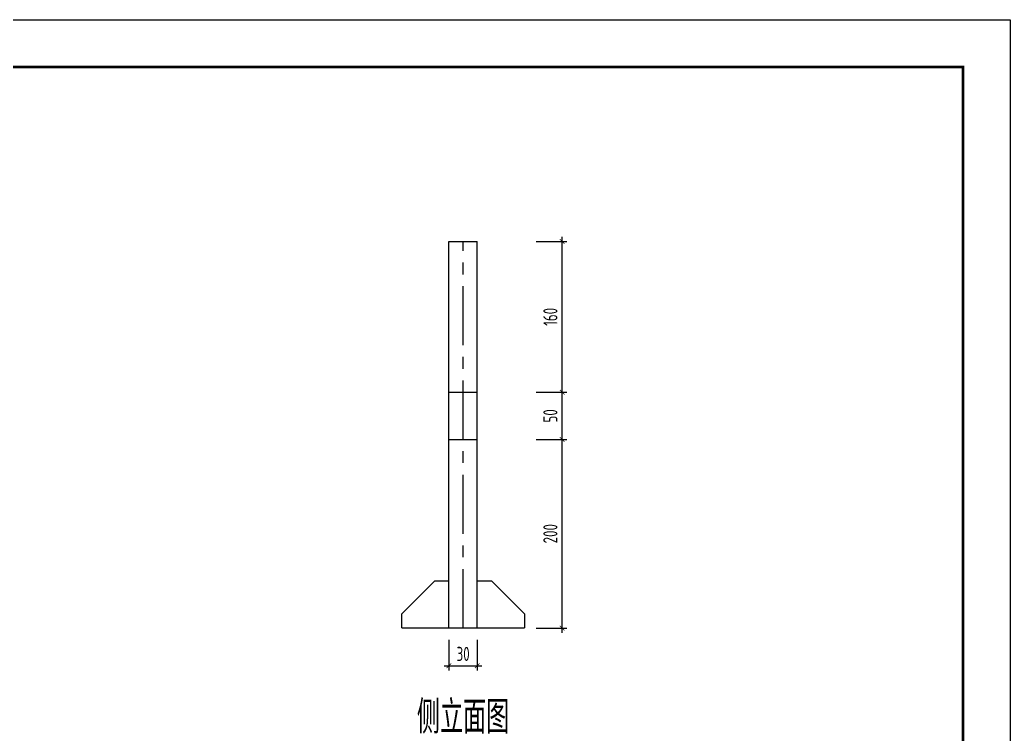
# Model space of a CAD drawing. Extents: x 970 to 130597, y -12124 to 68074.
# Drawn here: x 21970 to 42970, y 2424 to 17576 of the extents above; entities that cross this region are included whole.
import ezdxf
from ezdxf.enums import TextEntityAlignment as Align

# ---------------------------------------------------------------- set-up
doc = ezdxf.new("R2010")
doc.units = 0
doc.header["$LTSCALE"] = 1000
doc.linetypes.add('CENTER', pattern=[2, 1.25, -0.25, 0.25, -0.25])
doc.layers.get('0').update_dxf_attribs({"linetype": 'CONTINUOUS'})
doc.layers.get('Defpoints').update_dxf_attribs({"linetype": 'CONTINUOUS'})
doc.layers.add('1粗实线', color=1, linetype='CONTINUOUS', lineweight=30)
doc.layers.add('HFZT', color=5, linetype='CONTINUOUS', lineweight=15)
doc.styles.add('TSSD_Dimension', font='tssdeng.shx', dxfattribs={"width": 0.7, "bigfont": 'hztxt.shx'})
doc.styles.add('TSSD_NORM', font='tssdeng.shx', dxfattribs={"width": 0.7, "bigfont": 'hztxt.shx'})
doc.dimstyles.new('TSSD_100_100', dxfattribs={"dimtxt": 300, "dimasz": 100, "dimexe": 100, "dimexo": 250, "dimgap": 100, "dimtad": 1, "dimdec": 0, "dimzin": 0, "dimdsep": 46, "dimtxsty": 'TSSD_Dimension', "dimblk": 'ARCHTICK', "dimblk1": 'ARCHTICK', "dimblk2": 'ARCHTICK', "dimcen": 0, "dimdle": 100, "dimclrt": 7, "dimadec": 0, "dimazin": 0, "dimtfac": 1, "dimtdec": 0, "dimtix": 1, "dimtmove": 2, "dimatfit": 3, "dimfxl": 1, "dimtolj": 1, "dimtzin": 0, "dimarcsym": 0})

# ---------------------------------------------------------------- blocks, each defined once
blk = doc.blocks.new('DETK')
at = {"color": 7, "linetype": 'Continuous'}
blk.add_lwpolyline([(0, 0), (0, 29700), (42000, 29700), (42000, 0), (0, 0)], dxfattribs=at)
at = {"layer": '1粗实线', "color": 7, "linetype": 'Continuous', "const_width": 60}
blk.add_lwpolyline([(2500, 1000), (2500, 28700), (41000, 28700), (41000, 1000), (2500, 1000)], dxfattribs=at)
at = {"layer": 'HFZT', "color": 2, "style": 'TSSD_NORM', "width": 0.7}
for tag, height, p in [('比例尺', 250, (40275, 3100)), ('图号', 250, (37501, 1700)), ('日期', 250, (40275, 1700)), ('图名', 400, (31926, 1425))]:
    blk.add_attdef(tag, text='', height=height, dxfattribs=at).set_placement(p, align=Align.MIDDLE)
blk = doc.blocks.new('_ArchTick')
at = {"color": 0, "linetype": 'ByBlock', "const_width": 0.15}
blk.add_lwpolyline([(-0.5, -0.5), (0.5, 0.5)], dxfattribs=at)
blk = doc.blocks.new('*D359')
at = {"color": 0, "lineweight": -2, "transparency": 16777216}
for p, q in [((31070, 4426), (31070, 3776)), ((31670, 4426), (31670, 3776)), ((30970, 3876), (31770, 3876))]:
    blk.add_line(p, q, dxfattribs=at)
at = {"layer": 'Defpoints', "color": 0, "transparency": 16777216}
for p in [(31070, 4676), (31670, 4676), (31670, 3876)]:
    blk.add_point(p, dxfattribs=at)
at = {"color": 0, "lineweight": -2, "transparency": 16777216, "xscale": 100, "yscale": 100, "zscale": 100, "rotation": 180}
blk.add_blockref('_ArchTick', (31070, 3876), dxfattribs=at)
at = {"color": 0, "lineweight": -2, "transparency": 16777216, "xscale": 100, "yscale": 100, "zscale": 100}
blk.add_blockref('_ArchTick', (31670, 3876), dxfattribs=at)
at = {"color": 7, "transparency": 16777216, "insert": (31370, 4126), "char_height": 300, "attachment_point": 5, "style": 'TSSD_Dimension'}
blk.add_mtext('\\A1;30', dxfattribs=at)
blk = doc.blocks.new('*D360')
at = {"color": 0, "lineweight": -2, "transparency": 16777216}
for p, q in [((32920, 8676), (33570, 8676)), ((33470, 4576), (33470, 8776)), ((32920, 4676), (33570, 4676))]:
    blk.add_line(p, q, dxfattribs=at)
at = {"layer": 'Defpoints', "color": 0, "transparency": 16777216}
for p in [(32670, 8676), (33470, 8676), (32670, 4676)]:
    blk.add_point(p, dxfattribs=at)
at = {"color": 0, "lineweight": -2, "transparency": 16777216, "xscale": 100, "yscale": 100, "zscale": 100}
for p, rotation in [((33470, 8676), 90), ((33470, 4676), 270)]:
    blk.add_blockref('_ArchTick', p, dxfattribs=dict(at, rotation=rotation))
at = {"color": 7, "transparency": 16777216, "insert": (33220, 6676), "char_height": 300, "attachment_point": 5, "rotation": 90, "style": 'TSSD_Dimension'}
blk.add_mtext('\\A1;200', dxfattribs=at)
blk = doc.blocks.new('*D361')
at = {"color": 0, "lineweight": -2, "transparency": 16777216}
for p, q in [((32920, 9676), (33570, 9676)), ((33470, 8576), (33470, 9776)), ((32920, 8676), (33570, 8676))]:
    blk.add_line(p, q, dxfattribs=at)
at = {"layer": 'Defpoints', "color": 0, "transparency": 16777216}
for p in [(32670, 9676), (33470, 9676), (32670, 8676)]:
    blk.add_point(p, dxfattribs=at)
at = {"color": 0, "lineweight": -2, "transparency": 16777216, "xscale": 100, "yscale": 100, "zscale": 100}
for p, rotation in [((33470, 9676), 90), ((33470, 8676), 270)]:
    blk.add_blockref('_ArchTick', p, dxfattribs=dict(at, rotation=rotation))
at = {"color": 7, "transparency": 16777216, "insert": (33220, 9176), "char_height": 300, "attachment_point": 5, "rotation": 90, "style": 'TSSD_Dimension'}
blk.add_mtext('\\A1;50', dxfattribs=at)
blk = doc.blocks.new('*D362')
at = {"color": 0, "lineweight": -2, "transparency": 16777216}
for p, q in [((32920, 12876), (33570, 12876)), ((33470, 9576), (33470, 12976)), ((32920, 9676), (33570, 9676))]:
    blk.add_line(p, q, dxfattribs=at)
at = {"layer": 'Defpoints', "color": 0, "transparency": 16777216}
for p in [(32670, 12876), (33470, 12876), (32670, 9676)]:
    blk.add_point(p, dxfattribs=at)
at = {"color": 0, "lineweight": -2, "transparency": 16777216, "xscale": 100, "yscale": 100, "zscale": 100}
for p, rotation in [((33470, 12876), 90), ((33470, 9676), 270)]:
    blk.add_blockref('_ArchTick', p, dxfattribs=dict(at, rotation=rotation))
at = {"color": 7, "transparency": 16777216, "insert": (33220, 11276), "char_height": 300, "attachment_point": 5, "rotation": 90, "style": 'TSSD_Dimension'}
blk.add_mtext('\\A1;160', dxfattribs=at)

msp = doc.modelspace()

# ---------------------------------------------------------------- linework, layer by layer
for p, q in [((31070.01999, 4676.31783), (31070.01999, 12876.31783)), ((31070.01999, 12876.31783), (31670.01999, 12876.31783)), ((31670.01999, 4676.31783), (31670.01999, 12876.31783)), ((31070.01999, 9676.31783), (31670.01999, 9676.31783)), ((31070.01999, 8676.31783), (31670.01999, 8676.31783)), ((30070.01999, 4976.31783), (30770.01999, 5676.31783)), ((30770.01999, 5676.31783), (31070.01999, 5676.31783)), ((31670.01999, 5676.31783), (31970.01999, 5676.31783)), ((31970.01999, 5676.31783), (32670.01999, 4976.31783)), ((30070.01999, 4676.31783), (30070.01999, 4976.31783)), ((32670.01999, 4976.31783), (32670.01999, 4676.31783)), ((30070.01999, 4676.31783), (31070.01999, 4676.31783)), ((31070.01999, 4676.31783), (31670.01999, 4676.31783)), ((31670.01999, 4676.31783), (32670.01999, 4676.31783))]:
    msp.add_line(p, q)
at = {"linetype": 'CENTER'}
msp.add_line((31370.01999, 4676.31783), (31370.01999, 12876.31783), dxfattribs=at)

# ---------------------------------------------------------------- block references
msp.add_blockref('DETK', (970.01999, -12123.68217))

# ---------------------------------------------------------------- texts
at = {"style": 'TSSD_NORM', "width": 0.7}
msp.add_text('侧立面图', height=700, dxfattribs=at).set_placement((30389.01999, 2436.31783))

# ---------------------------------------------------------------- dimensions: what is measured, and where the dimension line sits
for p1, p2, text, picture, middle in [((32670.01999, 9676.31783), (32670.01999, 12876.31783), '160', '*D362', (33220.01999, 11276.31783)), ((32670.01999, 8676.31783), (32670.01999, 9676.31783), '50', '*D361', (33220.01999, 9176.31783)), ((32670.01999, 4676.31783), (32670.01999, 8676.31783), '200', '*D360', (33220.01999, 6676.31783)), ((31070.01999, 4676.31783), (31670.01999, 4676.31783), '30', '*D359', (31370.01999, 4126.31783))]:
    dim = msp.add_aligned_dim(p1=p1, p2=p2, distance=-800, text=text, dimstyle='TSSD_100_100')
    dim.commit()
    dim.dimension.update_dxf_attribs({"geometry": picture, "text_midpoint": middle})

doc.saveas('drawing.dxf')
